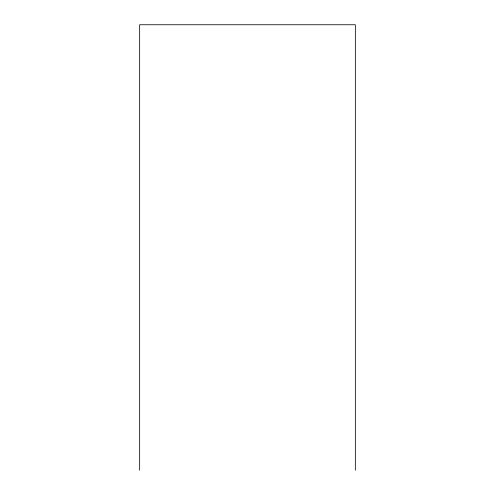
<?xml version="1.0" encoding="UTF-8"?>
<svg xmlns="http://www.w3.org/2000/svg" width="495" height="495" viewBox="0 0 495 495"><rect width="100%" height="100%" fill="white"/><g stroke="black" fill="none" stroke-linecap="round" stroke-linejoin="round"><path stroke-width="0.74" d="M355.348 470.25L355.348 24.75L139.652 24.75L139.652 470.25"/></g></svg>
